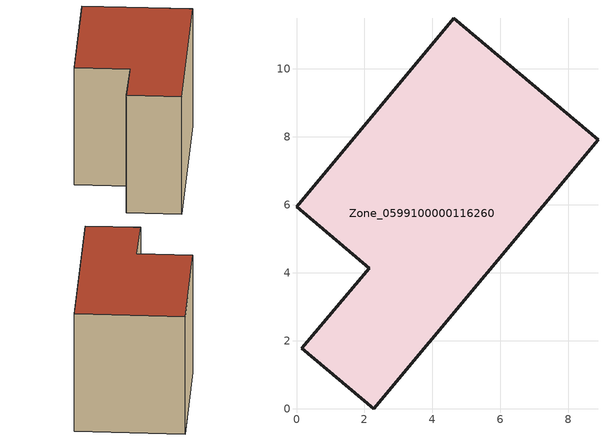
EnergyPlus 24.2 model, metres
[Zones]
Zone_0599100000116260
 floor ground (C_G): 0.16,1.78 2.14,4.13 0,5.93 4.63,11.48 8.87,7.91 2.28,0 z0
 wall outside (C_F): 2.14,4.13 0.16,1.78 2.28,0 8.87,7.91 4.63,11.48 0,5.93 2.14,4.13 z0:6.46
 roof outside (C_R): 4.63,11.48 0,5.93 2.14,4.13 0.16,1.78 2.28,0 8.87,7.91 z6.46
[BUILDING]
Pand.0599100000116260: North Axis=0; Terrain=City; Loads Convergence Tolerance Value=0.04; Temperature Convergence Tolerance Value=0.4; Solar Distribution=FullExterior; Maximum Number of Warmup Days=25; Minimum Number of Warmup Days=1
[Site:Location]
Rotterdam.The.Hague.AP_ZH_NLD Design_Conditions: Latitude=51.96; Longitude=4.45; Time Zone=1; Elevation=-4.5
[SITE:GROUNDTEMPERATURE:BUILDINGSURFACE]
18, 18, 18, 18, 18, 18, 18, 18, 18, 18, 18, 18
[MATERIAL] Thermal Absorptance=0.9; Solar Absorptance=0.7; Visible Absorptance=0.7
Name | Roughness | Thickness | Conductivity | Density | Specific Heat
G.TI.1946 | MediumSmooth | 0.15 | 1 | 540 | 1210
F.TI.1946 | Rough | 0.3 | 0.857143 | 1920 | 840
R.TI.1946 | MediumRough | 0.2 | 0.1 | 1500 | 1000
[CONSTRUCTION]
C_G: G.TI.1946
C_F: F.TI.1946
C_R: R.TI.1946
[ZONE]
Zone_0599100000116260: Type=1; Multiplier=1; Ceiling Height=Autocalculate; Volume=Autocalculate; Floor Area=autocalculate; Part of Total Floor Area=Yes
[ZONEINFILTRATION:DESIGNFLOWRATE]
Infil_Zone_0599100000116260: Zone or ZoneList or Space or SpaceList=Zone_0599100000116260; Schedule=AlwaysOn; Design Flow Rate Calculation Method=Flow/Area; Flow Rate per Floor Area=0.003; Constant Term Coefficient=1; Temperature Term Coefficient=0; Velocity Term Coefficient=0; Velocity Squared Term Coefficient=0
[HVACTEMPLATE:ZONE:IDEALLOADSAIRSYSTEM]
Zone_0599100000116260: Maximum Heating Supply Air Temperature=50; Minimum Cooling Supply Air Temperature=13; Maximum Heating Supply Air Humidity Ratio=0.0156; Minimum Cooling Supply Air Humidity Ratio=0.0077; Heating Limit=NoLimit; Cooling Limit=NoLimit; Dehumidification Control Type=ConstantSensibleHeatRatio; Cooling Sensible Heat Ratio=0.7; Dehumidification Setpoint=60; Humidification Control Type=None; Humidification Setpoint=30; Outdoor Air Method=None; Outdoor Air Flow Rate per Person=0.00944; Outdoor Air Flow Rate per Zone Floor Area=0; Outdoor Air Flow Rate per Zone=0; Demand Controlled Ventilation Type=None; Outdoor Air Economizer Type=NoEconomizer; Heat Recovery Type=None; Sensible Heat Recovery Effectiveness=0.7; Latent Heat Recovery Effectiveness=0.65
[ZONECONTROL:THERMOSTAT]
ThermostatControl_Zone_0599100000116260: Zone or ZoneList=Zone_0599100000116260; Control Type Schedule=DualSetpointControlType; Control 1=Thermostat_Zone_0599100000116260; Temperature Difference Between Cutout And Setpoint=0
[THERMOSTATSETPOINT:DUALSETPOINT]
Thermostat_Zone_0599100000116260: Heating Setpoint Temperature Schedule=HeatingSetpoint_Zone_0599100000116260; Cooling Setpoint Temperature Schedule=CoolingSetpoint_Zone_0599100000116260
[SCHEDULE:COMPACT]
HeatingSetpoint_Zone_0599100000116260: Through: 12/31, For: AllDays, Until: 24:00, 21
CoolingSetpoint_Zone_0599100000116260: Through: 12/31, For: AllDays, Until: 24:00, 24
DualSetpointControlType: Through: 12/31, For: AllDays, Until: 24:00, 4
AlwaysOn: Through: 12/31, For: AllDays, Until: 24:00, 1
